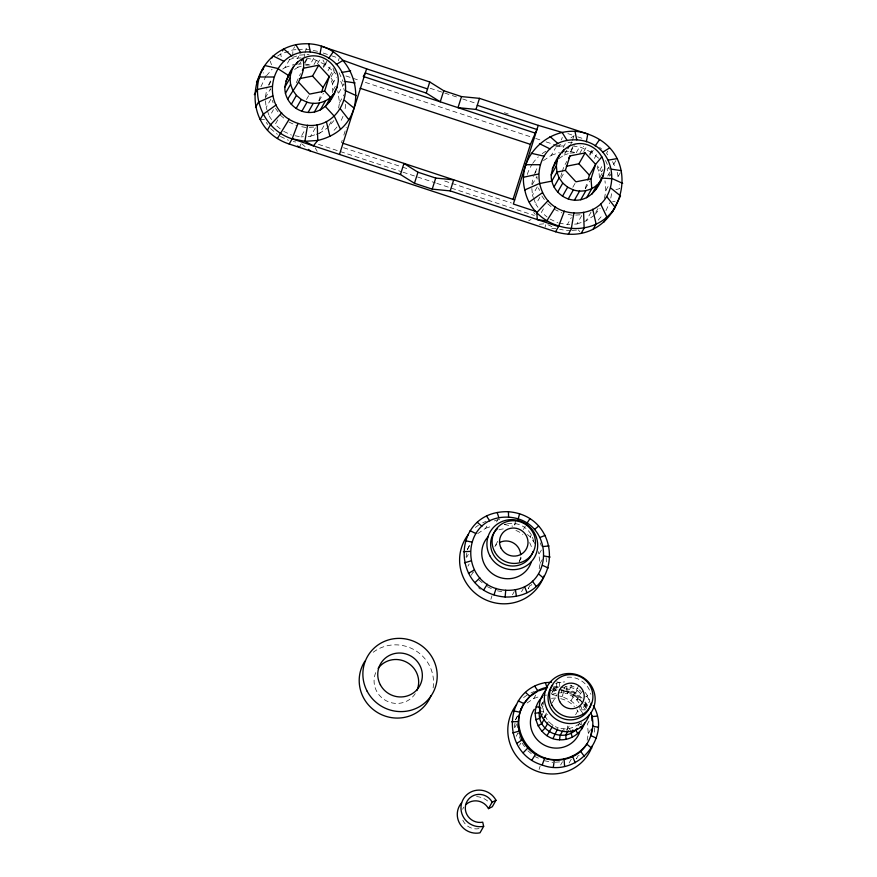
<?xml version="1.0" encoding="UTF-8"?>
<svg xmlns="http://www.w3.org/2000/svg" width="877" height="877" viewBox="0 0 877 877"><rect width="100%" height="100%" fill="white"/><g stroke="black" fill="none" stroke-linecap="round" stroke-linejoin="round"><path stroke-width="0.66" stroke-dasharray="4.38 3.29" d="M292.786 56.007L292.852 49.89L294.617 46.777M545.132 227.099L545.472 224.797M265.468 96.689L266.871 88.654M332.723 92.644L332.558 84.006L330.804 79.303M338.599 108.024L339.531 102.664L337.788 90.857M469.184 545.724L467.452 549.397L465.819 558.781L468.285 554.428M531.824 184.411L533.227 176.376M539.18 568.778L540.111 563.418L538.368 551.611M604.483 198.421L605.886 190.386L604.987 180.848M517.386 715.884L515.654 719.557L514.021 728.94L516.487 724.599M610.809 198.059L611.861 191.986M543.904 700.756C540.385 711.817 547.281 724.303 558.21 727.822M587.151 740.276L588.314 733.578L587.415 724.04L590.506 718.603M304.034 57.707L304.768 53.99M305.01 52.752L306.917 46.952M299.802 147.522L300.493 144.113M571.793 685.211L567.353 693.806L561.773 692.731L561.477 689.848L568.011 691.109L567.353 693.806C575.948 696.744 582.547 705.075 582.514 714.284M567.068 686.614L566.345 689.179L575.159 693.389L581.692 698.892M296.294 82.679L300.526 73.624M318.877 100.756L321.168 93.521M341.416 142.754L342.216 140.199M343.839 135.091L346.262 127.428M560.743 176.42L561.894 172.802M562.267 171.607L563.801 166.783L566.882 161.346M585.233 188.478L587.524 181.243M490.879 599.265L491.986 595.801M515.775 520.609L513.944 526.397L515.797 523.13M539.092 769.436L540.188 765.961M563.977 690.769L562.146 696.557L570.971 700.767L576.573 705.481M338.303 60.82L339.213 58.31M561.401 139.914L562.31 137.404M326.88 61.116L325.477 64.766L334.192 72.1A43.675 42.414 29.6 0 1 335.847 74.008M570.39 145.429L571.793 141.767M572.264 140.55L574.128 135.672L567.879 133.622M260.951 86.702L265.676 76.683L263.155 72.703M268.603 84.97L270.916 80.07M534.959 172.692L537.272 167.792M605.963 210.612L609.647 202.828M541.646 704.22L542.589 702.214M268.855 85.157L270.84 81.66M265.238 98.027L270.522 88.709L270.785 91.438M282.778 69.064L285.036 67.54L290.331 58.222M266.981 109.833L266.137 107.564L271.421 98.246L273.109 102.773M297.446 58.616L298.761 56.292M271.607 119.59L269.502 116.608L273.471 109.625M294.628 69.447L297.72 67.376L300.943 61.708M304.462 62.629L306.446 59.143M304.922 63.1L308.781 56.303M277.757 119.897L275.115 124.545L280.717 129.27M313.78 58.145L309.921 64.942L304.889 65.282M314.021 64.481L317.331 58.66M317.419 63.878L319.995 59.351M323.153 66.619L326.365 60.951M323.503 67.518L326.814 61.697M306.479 99.539L308.945 95.187M328.009 70.697L331.221 65.041M329.653 76.135L332.953 70.313M331.013 76.99L335.518 69.064M319.107 100.877L323.438 93.269M294.99 135.738L300.964 136.889L304.933 129.906M332.558 84.006L336.417 77.209M333.139 90.199L335.716 85.672M308.211 136.406L310.622 136.242L315.917 126.935L306.259 127.571L299.079 126.189M338.632 93.126L343.927 83.808L344.179 86.527M316.312 134.313L319.732 133.151L325.016 123.832M339.531 102.664L344.157 94.508M328.974 125.499L331.616 120.84M533.885 175.203L537.195 169.382M532.251 184.587L536.888 176.43L537.141 179.16M543.477 160.59L551.392 155.262L555.36 148.268M533.337 197.555L532.492 195.286L537.787 185.968L539.465 190.495M563.144 147.511L565.786 142.852L575.444 142.206M537.963 207.312L535.858 204.33L539.826 197.347M558.934 158.562L564.075 155.097L567.934 148.301M564.119 151.918L570.16 151.524L572.802 146.865M564.075 155.097L569.995 153.08L575.137 144.025M543.455 208.781L541.471 212.267L547.073 216.992M561.072 177.976L564.163 172.55M576.277 152.664L580.135 145.867M579.719 153.365L583.687 146.382M583.775 151.6L586.351 147.073M589.508 154.341L592.731 148.673M589.859 155.24L593.17 149.419M572.834 187.261L575.301 182.909M594.365 158.419L597.577 152.762M585.463 188.599L589.793 180.991M607.739 151.14L606.566 153.201L609.559 157.443M558.945 222.999L567.32 224.611L571.289 217.628M599.495 177.921L598.914 171.728L602.773 164.931M602.938 169.469L601.611 171.804L597.412 165.852M600.142 176.792L602.071 173.394M574.567 224.128L576.978 223.964L582.273 214.657L572.615 215.293L565.435 213.911M615.807 160.677L614.043 163.791L610.074 166.816M607.728 176.014L610.282 171.53L610.666 175.619M576.978 223.964L586.088 220.872L591.372 211.554M605.886 190.386L609.197 184.565M597.971 208.562L594.003 215.545L586.088 220.872M620.302 172.747L618.537 175.849L615.314 177.472M467.452 549.397L470.532 543.97M477.702 533.622L485.617 528.283L487.469 525.027M467.956 566.147L469.184 563.966M496.568 521.936L497.807 519.765L500.219 519.601M471.322 575.191L473.174 571.925L474.578 573.909M497.697 541.361L494.354 547.237A14.35 13.933 29.6 0 1 496.733 544.485M523.383 529.522L525.235 526.255M535.145 543.839L530.234 536.888L531.473 534.718M519.151 561.609L522.484 555.733M512.442 594.825L514.295 591.558M539.212 553.869L541.679 549.528M521.541 591.734L523.394 588.467M540.111 563.418L542.578 559.066M530.081 585.321L528.228 588.577L531.769 584.466M515.654 719.557L517.507 716.301M527.033 703.014L533.819 698.454L536.91 693.016M516.158 736.307L518.011 733.04L521.376 742.095M541.449 705.064L542.677 702.916M519.524 745.351L520.763 743.181M541.723 708.386L542.951 706.226L539.673 705.218M551.436 693.828L554.505 688.434L558.748 686.998M553.157 687.579L556.774 687.338L557.213 686.559L559.603 687.02M544.277 716.904L546.93 712.234M552.247 702.872L556.906 694.683M580.596 700.833L574.051 695.329L565.237 691.12L562.146 696.557L552.587 694.716L555.678 689.278L552.05 689.519M582.131 698.114L575.597 692.611L566.783 688.401L566.345 689.179L562.749 688.489M570.971 700.767L574.051 695.329M575.597 692.611L575.159 693.389L578.096 688.949L580.991 691.405M566.959 729.938L569.622 725.257M575.608 714.722L580.256 706.544M585.233 692.435L587.524 695.68L589.826 701.863L585.77 703.365L582.087 709.833L585.277 709.888L583.435 704.944M578.129 725.761L579.357 723.613L581.341 724.917M560.644 764.985L562.497 761.729M569.129 762.979L571.607 758.627M588.314 733.578L590.78 729.226M578.283 755.481L576.43 758.737L579.094 755.656M598.618 158.2L591.843 152.488L593.203 150.296M578.59 685.967L572.495 696.261L574.029 693.992L579.138 698.289L586.428 708.561M551.534 727.636L553.069 725.367M266.476 75.751L272.1 69.217M333.841 120.62L327.647 127.823L319.732 133.151M594.891 214.514L600.197 208.342M598.213 220.127L603.036 214.525M582.898 691.065L580.53 693.455L576.847 699.923L579.138 698.289M609.077 167.573L607.092 169.086L609.712 176.124M546.426 723.339L548.717 721.694M555.481 147.073A43.675 42.414 29.6 0 1 559.12 146.185L561.258 144.683M570.916 137.93L574.128 135.672M277.56 56.139L280.728 54.012L292.852 49.89L296.722 49.627M550.811 690.923L554.505 688.434L553.858 686.406M579.357 723.613C573.887 728.217 566.235 730.07 559.329 728.031M585.661 696.886L587.524 695.68M528.634 220.818L531.002 219.524M292.6 57.443L297.15 55.898M289.224 59.658L292.765 58.463L302.784 57.794M285.036 67.54L294.135 64.449M297.72 67.376L301.271 66.17M310.622 136.242L315.172 134.696M556.687 145.944L563.505 143.62M551.392 155.262L559.351 152.554M494.398 520.916L497.807 519.765M485.617 528.283L492.446 525.97M555.7 683.534L559.427 682.273L564.711 681.911M552.378 691.142L560.151 689.936M533.819 698.454L539.508 696.513M551.885 694.551L556.139 693.104L554.867 690.287M542.6 717.923L545.439 717.068M615.906 189.673L619.732 188.566L619.381 184.751M539.377 224.271L544.387 223.767M612.628 201.502L615.095 201.282M298.016 49.54L305.744 49.024L318.494 51.491M299.43 55.13L309.088 54.484M297.763 64.196L301.381 63.955M300.964 136.889L303.376 136.735M559.12 146.185L566.63 145.681M569.995 153.08L575.016 152.751M567.32 224.611L569.732 224.457M570.839 230.454L567.079 230.706L559.647 229.27M572.089 230.366L577.11 230.037M553.595 686.801L557.213 686.559M558.386 692.951L561.773 692.731L565.446 686.263C571.804 686.91 578.195 689.914 581.835 695.308M542.918 695.351L546.546 695.11M555.251 762.212L560.085 761.883M260.173 119.502L264.021 119.327L267.66 124.468M540.298 711.74L543.477 711.795M551.819 228.448L555.919 228.557M306.512 58.189L315.194 59.855L325.477 64.766L322.944 59.943M304.999 64.032L308.583 64.723M572.867 145.911L581.55 147.577L591.843 152.488M570.16 151.524L574.939 152.445M293.291 141.548L295.768 142.03M504.385 524.545L512.749 526.167M497.456 590.824L504.637 592.205M556.643 681.889L564.086 683.326M560.809 687.25L566.783 688.401M561.653 690.429L565.237 691.12M544.464 760.754L552.839 762.365M323.262 53.058L328.031 54.626M331.714 55.843L336.713 57.487M430.223 88.281L451.019 95.133M452.324 95.56L457.52 97.27M462.727 98.991L475.729 103.267M504.33 112.694L508.232 113.977M577.702 136.856L584.849 139.213M345.9 75.959L360.195 80.673M365.402 82.383L534.411 138.051M535.715 138.478L540.912 140.188M546.119 141.899L556.522 145.33M343.587 147.72L401.293 166.729M402.576 167.145L408.989 169.261M444.694 181.024L511.39 202.982M318.504 144.376L401.71 171.771M403.014 172.199L435.518 182.909M436.812 183.337L534.323 215.446M554.231 209.241L561.949 212.925M550.043 219.086L557.75 222.769M547.928 224.731L554.779 228.009M288.971 122.046L296.689 125.729M283.688 131.364L291.394 135.047M280.421 136.461L288.423 140.287M487.349 586.68L492.863 589.311M570.094 685.134L578.096 688.949M568.011 691.109L574.029 693.992M534.455 756.314L541.065 759.471M301.699 143.784L306.533 147.796M599.594 147.336L601.589 149.013M547.697 203.738L552.367 207.674M280.41 115.238L286.001 119.952M270.565 128.579L277.34 134.291M527.428 534.532L530.234 536.888M478.787 579.872L483.446 583.797M478.491 587.656L480.366 589.234M527.921 750.811L532.591 754.746M578.36 229.949L579.785 231.649M612.552 161.675L615.391 167.408M605.503 160.502L609.438 169.272M541.854 196.01L545.362 200.976M339.147 72.78L343.082 81.55M331.057 78.119L335.255 84.082M275.499 108.288L279.007 113.254M586.801 696.294L590.44 701.436M585.167 701.874L587.974 705.842M584.729 702.652L587.535 706.621M579.84 709.033L582.646 713.001M522.078 743.082L524.885 747.051M315.249 147.95L317.2 151.381M569.425 728.524L570.697 731.33M270.16 61.116L271.53 64.701M617.189 172.232L618.899 179.664M597.16 167.025L598.914 171.728M533.753 198.684L535.858 204.33M540.188 542.786L541.46 546.174M267.397 110.962L269.502 116.608M333.041 68.165L334.192 72.1M280.728 54.012L281.199 56.698M563.79 728.897L564.097 731.78M585.77 703.365L586.285 708.934M531.846 188.478L532.492 195.286M517.112 723.503L517.496 727.592M265.49 100.756L266.137 107.564M559.427 682.273L559.811 686.636M556.676 683.249L556.774 687.338M475.378 527.461A43.675 42.414 29.6 0 1 478.414 525.279M482.723 522.824A43.675 42.414 29.6 0 1 486.143 521.311M546.086 557.586A43.675 42.414 29.6 0 1 546.305 563.801M498.969 529.84A25.576 24.841 29.6 0 1 504.132 528.809M515.917 530.453A25.576 24.841 29.6 0 1 522.856 534.444M529.62 542.6A25.576 24.841 29.6 0 1 531.922 548.783M504.242 524.643A21.837 21.201 29.6 0 1 506.391 523.964M507.487 523.722A21.837 21.201 29.6 0 1 533.83 542.655M523.58 697.621A43.675 42.414 29.6 0 1 528.743 694.145M530.936 692.983A43.675 42.414 29.6 0 1 534.345 691.482M552.817 688.62A43.675 42.414 29.6 0 1 557.838 689.223M559.087 689.465A43.675 42.414 29.6 0 1 582.986 703.014M583.819 703.957A43.675 42.414 29.6 0 1 586.187 706.928M594.288 727.746A43.675 42.414 29.6 0 1 594.507 733.961M544.255 717.178A13.1 12.727 29.6 0 1 548.553 713.692M567.627 725.992A13.1 12.727 29.6 0 1 565.632 732.273M551.458 698.355A25.576 24.841 29.6 0 1 556.763 698.136M560.732 698.684A25.576 24.841 29.6 0 1 574.435 706.566M576.902 709.712A25.576 24.841 29.6 0 1 578.261 711.992M581.144 722.078A25.576 24.841 29.6 0 1 581.188 724.687M567.189 677.252A21.837 21.201 29.6 0 1 590.912 694.31M479.028 828.633A14.35 13.933 29.6 0 1 462.3 818.833M462.672 809.252A14.35 13.933 29.6 0 1 463.812 807.103M476.584 796.601A18.713 18.176 29.6 0 1 489.509 802.773M373.207 652.258A37.437 36.352 29.6 0 1 415.577 650.591A37.437 36.352 29.6 0 1 432.887 689.201M415.249 693.63A22.462 21.815 29.6 0 1 386.012 700.657A22.462 21.815 29.6 0 1 375.86 672.308M520.554 557.114A14.35 13.933 29.6 0 1 519.096 561.74M535.277 214.405A43.675 42.414 29.6 0 1 533.72 212.398M527.307 174.424A43.675 42.414 29.6 0 1 532.032 164.405M532.712 163.396A43.675 42.414 29.6 0 1 538.357 156.83M542.139 153.672A43.675 42.414 29.6 0 1 546.316 150.954M336.943 127.012A43.675 42.414 29.6 0 1 331.857 132.405M340.736 81.364A43.675 42.414 29.6 0 1 344.376 90.715M345.648 104.275A43.675 42.414 29.6 0 1 344.771 110.414M343.006 116.312A43.675 42.414 29.6 0 1 339.739 122.966"/><path stroke-width="1.32" d="M505.13 597.007C562.837 598.772 564.371 516.169 508.441 511.729C450.734 509.965 449.199 592.567 505.13 597.007L505.733 590.265C554.933 592.545 556.347 520.182 508.572 517.178C459.373 514.898 457.958 587.261 505.733 590.265M553.332 767.167L554.385 759.657C567.276 760.26 580.015 754.132 587.261 743.389C573.24 767.485 534.51 764.755 522.484 740.155C510.995 719.611 524.293 691.273 547.555 687.206L547.116 687.985L545.373 682.646C502.466 690.166 501.392 753.244 542.172 765.018C576.474 778.337 612.201 737.546 593.345 705.547M542.392 697.029C526.704 711.269 538.906 739.475 559.537 739.793L560.118 735.364L562.574 731.056M307.575 125.247L304.9 141.307L313.341 145.834L317.781 140.452C381.78 125.312 358.276 33.37 295.801 44.716C246.755 55.547 238.972 127.614 289.202 144.025L555.569 231.747C618.296 250.921 651.194 155.931 587.798 134.028L479.478 98.356L461.51 96.591L443.751 90.737L429.752 81.978L321.431 46.306L319.984 54.001C365.939 69.272 344.814 138.281 298.016 123.405C252.061 108.123 273.175 39.114 319.984 54.001M573.931 212.968C526.156 209.954 527.57 137.59 576.77 139.871C624.556 142.885 623.13 215.249 573.931 212.968L571.256 229.029L568.318 234.214M284.85 87.196C287.294 72.342 297.928 54.769 315.062 55.887C327.899 56.632 338.796 68.209 338.292 81.144C335.836 95.999 325.214 113.571 308.079 112.453C295.242 111.697 284.345 100.131 284.85 87.196L290.002 78.141L291.054 72.035L293.696 66.455M606.818 196.7L615.095 207.345C592.929 243.269 532.679 230.859 524.819 189.936C515.435 154.527 553.946 121.311 587.798 134.028L586.34 141.723M551.205 174.918C553.65 160.063 564.284 142.491 581.418 143.609C594.255 144.365 605.152 155.931 604.648 168.866C602.192 183.721 591.569 201.293 574.435 200.175C561.598 199.419 550.701 187.853 551.205 174.918L556.358 165.863L557.41 159.757L560.052 154.177M554.385 759.657C527.384 758.835 508.89 725.608 524.336 702.828M596.426 738.171L590.868 735.584L592.041 728.875M591.701 748.191L586.823 744.156C592.512 734.816 594.891 722.889 590.78 712.497M518.132 519.02L519.601 513.878M287.623 99.276C295.001 86.593 306.928 74.37 302.872 58.321L301.578 60.579M321.541 92.326L323.076 87.503L329.248 76.628L318.724 65.183L303.617 68.187L302.379 70.368M340.473 129.226L334.258 116.181L325.422 106.566L330.563 97.5L324.665 91.087L329.248 76.628M339.498 154.44L366.597 68.844L343.148 60.305L336.264 64.492M400.46 174.523L403.957 163.451L417.967 172.221L435.726 178.064L453.694 179.84L450.197 190.901L432.218 189.125L414.459 183.282L400.46 174.523L292.151 138.851C262.651 129.796 247.391 91.657 264.843 65.545L277.538 68.417L288.544 75.521L291.767 71.771M443.751 90.737L440.243 101.809L426.244 93.05L429.752 81.978M414.459 183.282L417.967 172.221M432.218 189.125L435.726 178.064M461.51 96.591L458.002 107.652L475.981 109.428L536.943 129.5L530.442 144.365L513.067 199.287M475.981 109.428L479.478 98.356M567.112 140.517L562.157 132.438L538.248 125.378L513.352 204.034L536.033 211.51M591.021 178.809L575.926 181.824L565.391 170.368L569.973 155.909L585.08 152.905L595.604 164.35L591.021 178.809L591.778 188.687L586.625 197.742M587.897 180.048L589.432 175.225L595.604 164.35L601.874 156.786M493.97 594.858L496.174 588.423M542.172 765.018L544.814 757.805M553.003 738.533L557.597 728.897M289.202 144.025L292.151 138.851L298.016 123.405M555.569 231.747L558.506 226.573L564.371 211.127M329.445 101.885L331.55 97.413M595.801 189.607L597.906 185.135M612.157 212.519L620.499 195.9L610.863 188.116M519.897 711.675L521.64 707.991M559.537 739.793C570.565 740.462 581.363 733.402 584.773 722.812M589.333 714.799C575.575 752.049 520.5 720.335 546.108 689.991M256.501 82.164L259.439 76.979L273.481 77.001M271.925 58.014L273.109 55.942L283.731 61.215M254.319 94.672L257.257 89.498L271.848 86.384M282.493 50.91L283.666 48.838L291.646 55.887M255.525 107.389L258.463 102.214L272.747 95.922M260.173 119.502L263.122 114.328L276.123 104.966M285.913 81.101L291.054 72.035M296.437 64.043L297.72 61.774M285.431 93.39L290.583 84.335L290.002 78.141M267.496 130.026L270.434 124.852L281.725 112.903M291.274 104.429L296.415 95.374L292.775 90.21L290.583 84.335M299.956 78.557L312.541 76.047L318.724 65.183M277.45 138.413L289.191 119.195M296.13 108.518L301.271 99.463L296.415 95.374M301.852 111.258L307.005 102.192C317.035 105.459 328.743 101.699 334.597 92.819M308.079 112.453L313.221 103.398M314.361 112.037L319.502 102.982M320.269 110.02L325.422 100.965M332.076 96.306L333.37 94.036M334.652 91.767L337.228 87.24M552.269 168.822L557.41 159.757M562.146 152.894L564.075 149.496M567.934 148.301L569.228 146.042M568.734 158.09L569.973 155.909M553.979 186.998L559.131 177.932L556.939 172.056L556.358 165.863M557.629 192.151L562.771 183.096L559.131 177.932M566.312 166.279L578.897 163.769L585.08 152.905M562.486 196.24L567.627 187.185L562.771 183.096M568.219 198.98L573.361 189.914C583.391 193.181 595.099 189.421 600.953 180.541M574.435 200.175L579.576 191.12M580.717 199.759L585.858 190.704M591.778 194.288L596.919 185.222M598.443 184.027L603.584 174.961M581.199 233.348L584.137 228.173L583.6 212.322M593.17 229.171L596.108 223.997L592.699 209.23M603.891 222.122L606.829 216.948L600.613 203.903M520.28 711.411L519.842 712.19L513.56 710.885M530.53 695.625L523.898 703.606L518.285 700.866M518.658 720.784L518.208 721.563L511.653 721.826M519.557 730.333L519.107 731.1L512.705 732.953M522.922 739.377L516.63 743.51M540.506 710.545L539.278 712.694C537.776 731.878 564.81 743.433 577.132 728.392M466.191 804.341A14.35 13.933 29.6 0 1 488.478 808.638L492.15 802.17L495.987 800.273A18.713 18.176 29.6 0 0 472.341 791.361A18.713 18.176 29.6 0 0 461.85 813.571A18.713 18.176 29.6 0 0 483.665 826.353L479.993 832.832A18.713 18.176 29.6 0 1 461.565 802.839M542.249 713.944L539.804 718.263L535.737 719.754M495.987 800.273L492.315 806.741L488.478 808.638M544.211 719.228L541.767 723.536L538.039 725.937M528.535 747.314L523.174 752.773M547.489 723.854L545.034 728.162L541.865 731.363M536 753.595L531.89 760.107M551.841 727.526L546.974 735.66M568.208 730.673L565.753 734.992L566.136 739.355M572.9 729.949L571.059 733.183L572.352 737.239M564.043 759.011L564.613 766.41M591.986 720.751L592.052 715.884M573.141 755.919L572.703 756.687L575.224 762.804M592.951 725.422L592.501 726.2L598.333 727.23M581.067 750.591L580.618 751.359L584.466 756.588M590.868 735.584L591.317 734.805M555.558 206.917L546.744 220.96L537.305 219.59L536.79 212.574L548.081 200.625M483.687 589.947L487.349 584.214M526.956 523.229L529.883 518.789M328.798 58.211L333.194 51.918M595.154 145.933L599.55 139.64M261.905 70.719L263.549 68.801M554.9 163.243L557.323 160.436M474.972 582.602L479.883 577.921M534.422 529.511L538.599 526.123M529.313 201.995L542.479 192.688M602.62 152.214L609.504 148.027M468.428 573.35L474.271 569.984M524.819 189.936L539.103 183.644L551.797 181.111L556.939 172.056L565.391 170.368M540.035 537.458L545.143 535.387M539.147 690.692L545.976 688.368M464.492 562.793L470.905 560.94M523.624 177.22L538.204 174.106M324.665 91.087L309.57 94.102L299.035 82.646M341.877 72.429L350.636 70.894M608.232 160.151L616.991 158.616M535.123 713.242L539.278 712.694L540.232 707.224L536.231 706.829M543.4 546.503L549.079 545.943M591.602 716.662L597.281 716.103M545.373 682.646L551.633 682.229M463.451 551.666L470.006 551.403M525.794 164.712L539.837 164.723M600.8 178.009L612.497 178.733L622.681 183.392M345.242 81.473L355.119 82.953M611.598 169.195L621.475 170.675M544.299 556.04L550.12 557.07M292.151 138.851L304.9 141.307L317.781 140.452L317.244 124.6M465.358 540.725L471.64 542.03M531.199 153.267L543.893 156.139M366.597 68.844L427.548 88.917M477.285 105.306L538.248 125.378M426.244 93.05L365.281 72.966L363.297 76.463L534.948 132.997M360.096 88.259L530.442 144.365M342.71 143.181L514.656 199.912M450.197 190.901L558.506 226.573M346.141 91.011L356.325 95.67M542.666 565.413L548.224 568.011M567.627 187.185L573.361 189.914M301.271 99.463L307.005 102.192M470.083 530.706L475.696 533.446M539.465 143.664L550.087 148.937M297.533 146.031L299.802 147.522M344.508 100.395L354.144 108.178M538.621 573.996L543.488 578.031M308.463 149.408L310.403 151.008M477.307 522.308L481.89 526.244M525.52 692.468L530.092 696.404L538.018 691.076L534.751 686.252M550.022 136.56L558.002 143.609M580.201 726.814L581.999 728.677M578.897 163.769L589.432 175.225M312.541 76.047L323.076 87.503M340.462 108.978L348.739 119.623M532.416 581.199L536.264 586.428M486.549 516.093L489.804 520.916M295.801 44.716L300.756 52.795M575.685 730.081L577.768 733.6M524.501 586.527L527.022 592.644M497.171 512.486L498.903 517.825M326.343 121.508L329.916 136.33M483.665 826.353L482.712 822.166A14.35 13.933 29.6 0 1 465.983 812.365A14.35 13.933 29.6 0 1 474.018 795.329A14.35 13.933 29.6 0 1 492.15 802.17M575.038 131.572L576.77 139.871M308.682 43.85L310.414 52.149M515.402 589.618L516.41 596.25M508.441 511.729L508.572 517.178M544.014 575.904A43.675 42.414 29.6 0 1 482.602 598.3A43.675 42.414 29.6 0 1 468.406 534.433M531.418 561.718A25.576 24.841 29.6 0 1 494.771 575.257A25.576 24.841 29.6 0 1 488.04 536.768M533.019 551.49A21.837 21.201 29.6 0 1 500.745 562.453A21.837 21.201 29.6 0 1 497.566 528.634M579.642 732.317A25.576 24.841 29.6 0 1 544.595 745.275A25.576 24.841 29.6 0 1 534.301 709.252M592.216 746.064A43.675 42.414 29.6 0 1 530.804 768.46A43.675 42.414 29.6 0 1 516.608 704.593M591.043 703.19A21.837 21.201 29.6 0 1 560.71 717.704A21.837 21.201 29.6 0 1 552.718 684.893M430.969 695.702A37.437 36.352 29.6 0 1 379.598 713.714A37.437 36.352 29.6 0 1 364.909 661.181M378.14 668.362A22.462 21.815 29.6 0 1 407.246 662.552A22.462 21.815 29.6 0 1 416.871 690.616M499.769 542.435A14.35 13.933 29.6 0 1 520.653 554.681M494.595 551.567A21.837 21.201 29.6 0 0 532.12 553.902A21.837 21.201 29.6 0 0 514.602 520.752A21.837 21.201 29.6 0 0 494.595 551.567M501.162 548.311A14.35 13.933 29.6 0 0 525.827 549.846A14.35 13.933 29.6 0 0 514.317 528.064A14.35 13.933 29.6 0 0 501.162 548.311M489.837 555.777A25.576 24.841 29.6 0 0 533.797 558.517A25.576 24.841 29.6 0 0 513.264 519.688A25.576 24.841 29.6 0 0 489.837 555.777M559.734 701.622A13.1 12.727 29.6 0 0 582.251 703.025A13.1 12.727 29.6 0 0 571.727 683.139A13.1 12.727 29.6 0 0 559.734 701.622M547.303 709.636A25.576 24.841 29.6 0 0 591.262 712.376A25.576 24.841 29.6 0 0 570.73 673.547A25.576 24.841 29.6 0 0 547.303 709.636M552.061 705.426A21.837 21.201 29.6 0 0 589.585 707.761A21.837 21.201 29.6 0 0 572.067 674.61A21.837 21.201 29.6 0 0 552.061 705.426M367.167 691.262A37.437 36.352 29.6 0 0 431.506 695.264A37.437 36.352 29.6 0 0 401.458 638.445A37.437 36.352 29.6 0 0 367.167 691.262M380.322 684.751A22.462 21.815 29.6 0 0 418.921 687.162A22.462 21.815 29.6 0 0 400.899 653.058A22.462 21.815 29.6 0 0 380.322 684.751"/></g></svg>
